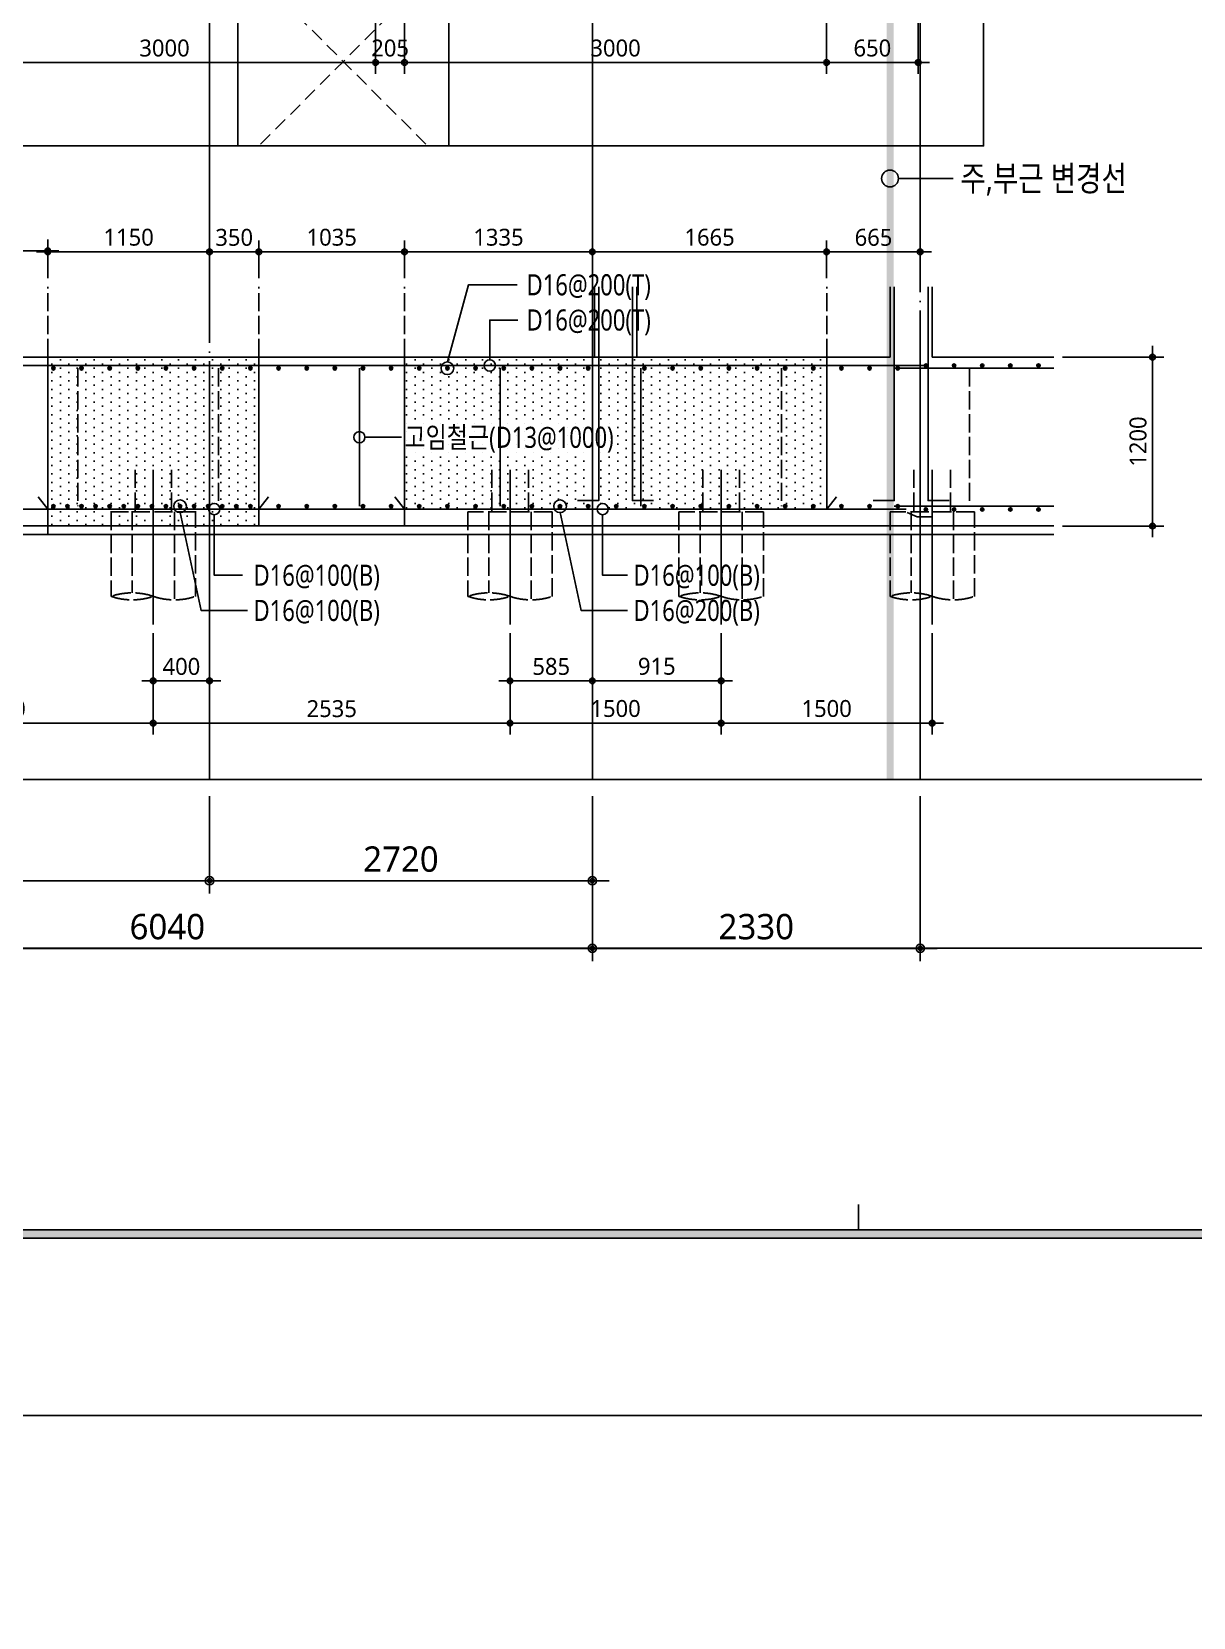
# Model space of a CAD drawing. Header units: millimetres. Extents: x 262481 to 2519995, y -394348 to 364571.
# Drawn here: x 516320 to 524574, y -90064 to -78800 of the extents above; entities that cross this region are included whole.
import ezdxf
from ezdxf.enums import TextEntityAlignment as Align
from ezdxf.xclip import XClip

# ---------------------------------------------------------------- set-up
doc = ezdxf.new("R2010")
doc.units = ezdxf.units.MM
doc.header["$LTSCALE"] = 65
doc.header["$XCLIPFRAME"] = 0
for name, pattern in [('CEN', [62, 60, -1, 0, -1]), ('HID', [2.5, 2, -0.5]), ('XS-기초$0$HID', [2.3, 1.5, -0.8])]:
    doc.linetypes.add(name, pattern=pattern)
doc.layers.get('Defpoints').update_dxf_attribs({"color": 145})
for name, color, linetype in [('BAR', 2, 'Continuous'), ('BAR1', 3, 'Continuous'), ('BARR', 1, 'Continuous'), ('CEN', 1, 'CEN'), ('DIM', 7, 'Continuous'), ('DOT', 3, 'Continuous'), ('FORM_고양장항A-1BL-S-성능$0$FORM', 7, 'Continuous'), ('LEADER', 7, 'Continuous'), ('PI', 4, 'HID'), ('T', 1, 'Continuous'), ('W1', 11, 'Continuous'), ('XS-기초$0$252', 252, 'Continuous'), ('XS-기초$0$집수정-우수', 6, 'Continuous'), ('고임철근', 4, 'HID'), ('버림', 8, 'Continuous'), ('보강구간', 6, 'HID'), ('철근변경선', 1, 'HID')]:
    doc.layers.add(name, color=color, linetype=linetype)
for name, color, linetype, plot in [('DEFPOINT', 144, 'Continuous', False), ('FORM_고양장항A-1BL-S-성능$0$DEFPOINT', 144, 'Continuous', False), ('XS-기초$0$0106', 30, 'XS-기초$0$HID', False)]:
    doc.layers.add(name, color=color, linetype=linetype, plot=plot)
doc.layers.add('TEXT', color=3, linetype='Continuous', lineweight=9)
doc.styles.add('맑은고딕', font='malgun.ttf')
doc.dimstyles.new('DIM_40', dxfattribs={"dimscale": 40, "dimtxt": 3, "dimasz": 1, "dimexe": 2, "dimexo": 1.5, "dimgap": 1, "dimtad": 1, "dimdec": 0, "dimzin": 0, "dimdsep": 46, "dimtxsty": '맑은고딕', "dimblk1": 'DIMDOT', "dimblk2": 'DIMDOT', "dimsah": 1, "dimcen": 0.09, "dimdle": 2, "dimclrd": 7, "dimclre": 7, "dimclrt": 6, "dimadec": 0, "dimazin": 0, "dimtfac": 1, "dimtdec": 0, "dimtix": 1, "dimtmove": 2, "dimatfit": 3, "dimldrblk": 'DIMDOT', "dimfxl": 0, "dimtolj": 1, "dimtzin": 0, "dimarcsym": 0})
doc.dimstyles.new('DIM_60', dxfattribs={"dimscale": 60, "dimtxt": 3, "dimasz": 1, "dimexe": 1.5, "dimexo": 2, "dimgap": 1, "dimtad": 1, "dimdec": 0, "dimzin": 0, "dimdsep": 46, "dimtxsty": '맑은고딕', "dimblk1": 'DIMDOT', "dimblk2": 'DIMDOT', "dimsah": 1, "dimcen": 0.09, "dimdle": 2, "dimclrd": 7, "dimclre": 7, "dimclrt": 3, "dimadec": 0, "dimazin": 0, "dimtfac": 1, "dimtdec": 0, "dimtix": 1, "dimtmove": 2, "dimatfit": 3, "dimldrblk": 'DIMDOT', "dimfxl": 0, "dimtolj": 1, "dimtzin": 0, "dimarcsym": 0})
pattern_1 = [(270, (235484.29, -302471.65), (60, -30), [0, -60])]

# ---------------------------------------------------------------- blocks, each defined once
blk = doc.blocks.new('XS-기초$0$A$C762E058C')
at = {"layer": 'XS-기초$0$252'}
h = blk.add_hatch(color=256, dxfattribs=at)
h.dxf.hatch_style = 1
h.paths.add_polyline_path([(93400, -71500), (92600, -71500), (92600, -72000), (93400, -72000)])
h.paths.add_polyline_path([(85300, -71500), (84500, -71500), (84500, -72000), (85300, -72000)])
h.paths.add_polyline_path([(93400, -63400), (92600, -63400), (92600, -63900), (93400, -63900)])
h.paths.add_polyline_path([(85300, -63400), (84500, -63400), (84500, -63900), (85300, -63900)])
h.paths.add_polyline_path([(93400, -55300), (92600, -55300), (92600, -55800), (93400, -55800)])
h.paths.add_polyline_path([(85300, -55300), (84500, -55300), (84500, -55800), (85300, -55800)])
h.paths.add_polyline_path([(93400, -47200), (92600, -47200), (92600, -47700), (93400, -47700)])
h.paths.add_polyline_path([(85300, -47200), (84500, -47200), (84500, -47700), (85300, -47700)])
h.paths.add_polyline_path([(93400, -39100), (92600, -39100), (92600, -39600), (93400, -39600)])
h.paths.add_polyline_path([(85300, -39100), (84500, -39100), (84500, -39600), (85300, -39600)])
h.paths.add_polyline_path([(73650, -71500), (72850, -71500), (72850, -72000), (73650, -72000)])
h.paths.add_polyline_path([(77850, -71500), (77050, -71500), (77050, -72000), (77850, -72000)])
h.paths.add_polyline_path([(68450, -71500), (67650, -71500), (67650, -72000), (68450, -72000)])
h.paths.add_polyline_path([(73650, -63400), (72850, -63400), (72850, -63900), (73650, -63900)])
h.paths.add_polyline_path([(77850, -63400), (77050, -63400), (77050, -63900), (77850, -63900)])
h.paths.add_polyline_path([(68450, -63400), (67650, -63400), (67650, -63900), (68450, -63900)])
h.paths.add_polyline_path([(73650, -55300), (72850, -55300), (72850, -55800), (73650, -55800)])
h.paths.add_polyline_path([(77850, -55300), (77050, -55300), (77050, -55800), (77850, -55800)])
h.paths.add_polyline_path([(68450, -55300), (67650, -55300), (67650, -55800), (68450, -55800)])
h.paths.add_polyline_path([(73650, -47200), (72850, -47200), (72850, -47700), (73650, -47700)])
h.paths.add_polyline_path([(77850, -47200), (77050, -47200), (77050, -47700), (77850, -47700)])
h.paths.add_polyline_path([(68450, -47200), (67650, -47200), (67650, -47700), (68450, -47700)])
h.paths.add_polyline_path([(73650, -39100), (72850, -39100), (72850, -39600), (73650, -39600)])
h.paths.add_polyline_path([(77850, -39100), (77050, -39100), (77050, -39600), (77850, -39600)])
h.paths.add_polyline_path([(68450, -39100), (67650, -39100), (67650, -39600), (68450, -39600)])
h.paths.add_polyline_path([(73650, -22900), (72850, -22900), (72850, -23400), (73650, -23400)])
h.paths.add_polyline_path([(73650, -31000), (72850, -31000), (72850, -31500), (73650, -31500)])
h.paths.add_polyline_path([(101500, -63400), (100700, -63400), (100700, -63900), (101500, -63900)])
h.paths.add_polyline_path([(101500, -41540), (100700, -41540), (100700, -42040), (101500, -42040)])
h.paths.add_polyline_path([(101500, -35500), (100700, -35500), (100700, -36000), (101500, -36000)])
h.paths.add_polyline_path([(101500, -29350), (100700, -29350), (100700, -29850), (101500, -29850)])
h.paths.add_polyline_path([(101500, -22900), (100700, -22900), (100700, -23400), (101500, -23400)])
h.paths.add_polyline_path([(68450, -22900), (67650, -22900), (67650, -23400), (68450, -23400)])
h.paths.add_polyline_path([(77850, -22900), (77050, -22900), (77050, -23400), (77850, -23400)])
h.paths.add_polyline_path([(85300, -22900), (84500, -22900), (84500, -23400), (85300, -23400)])
h.paths.add_polyline_path([(93400, -31000), (92600, -31000), (92600, -31500), (93400, -31500)])
h.paths.add_polyline_path([(77850, -31000), (77050, -31000), (77050, -31500), (77850, -31500)])
h.paths.add_polyline_path([(85300, -31000), (84500, -31000), (84500, -31500), (85300, -31500)])
h.paths.add_polyline_path([(93400, -22900), (92600, -22900), (92600, -23400), (93400, -23400)])
h.paths.add_polyline_path([(68450, -31000), (67650, -31000), (67650, -31500), (68450, -31500)])
h.paths.add_polyline_path([(101500, -47580), (100700, -47580), (100700, -48080), (101500, -48080)])
h.paths.add_polyline_path([(101500, -55300), (100700, -55300), (100700, -55800), (101500, -55800)])
h.paths.add_polyline_path([(101700, -72000), (101700, -71200), (101200, -71200), (101200, -72000)])
h.paths.add_polyline_path([(125700, -72000), (125700, -71200), (125200, -71200), (125200, -72000)])
h.paths.add_polyline_path([(117700, -72000), (117700, -71200), (117200, -71200), (117200, -72000)])
h.paths.add_polyline_path([(109700, -72000), (109700, -71200), (109200, -71200), (109200, -72000)])
h.paths.add_polyline_path([(136755, -71500), (135955, -71500), (135955, -72000), (136755, -72000)])
h.paths.add_polyline_path([(144555, -71500), (143755, -71500), (143755, -72000), (144555, -72000)])
h.paths.add_polyline_path([(133700, -72000), (133700, -71200), (133200, -71200), (133200, -72000)])
blk = doc.blocks.new('XS-기초')
at = {"layer": 'XS-기초$0$0106'}
blk.add_line((131850, 105954), (463099, 280125), dxfattribs=at)
at = {"layer": 'XS-기초$0$집수정-우수', "linetype": 'XS-기초$0$HID'}
for p, q in [((222960, 146950), (221460, 145450)), ((222960, 145450), (221460, 146950))]:
    blk.add_line(p, q, dxfattribs=at)
at = {"layer": 'XS-기초$0$집수정-우수'}
blk.add_lwpolyline([(222960, 145450), (221460, 145450), (221460, 146950), (222960, 146950)], close=True, dxfattribs=at)
at = {"layer": 'XS-기초$0$252'}
blk.add_blockref('XS-기초$0$A$C762E058C', (118310, 198300), dxfattribs=at)
blk = doc.blocks.new('DIMDOT')
at = {"layer": 'DIM', "linetype": 'Continuous'}
blk.add_line((-2, 0), (2, 0), dxfattribs=at)
for radius in [0.5, 0.25]:
    blk.add_circle((0, 0), radius, dxfattribs=at)
blk = doc.blocks.new('*D527')
at = {"layer": 'Defpoints', "color": 0, "linetype": 'Continuous', "transparency": 16777216}
for p in [(514264, -84112), (520304, -84112), (520304, -85312)]:
    blk.add_point(p, dxfattribs=at)
at = {"layer": 'DIM', "color": 7, "linetype": 'Continuous', "lineweight": -2, "transparency": 16777216}
for p, q in [((514264, -84232), (514264, -85402)), ((520304, -84232), (520304, -85402)), ((514324, -85312), (520244, -85312))]:
    blk.add_line(p, q, dxfattribs=at)
at = {"layer": 'DIM', "color": 7, "linetype": 'Continuous', "lineweight": -2, "transparency": 16777216, "xscale": 60, "yscale": 60, "zscale": 60, "rotation": 180}
blk.add_blockref('DIMDOT', (514264, -85312), dxfattribs=at)
at = {"layer": 'DIM', "color": 7, "linetype": 'Continuous', "lineweight": -2, "transparency": 16777216, "xscale": 60, "yscale": 60, "zscale": 60}
blk.add_blockref('DIMDOT', (520304, -85312), dxfattribs=at)
at = {"layer": 'DIM', "color": 3, "linetype": 'Continuous', "transparency": 16777216, "insert": (517284, -85159), "char_height": 180, "attachment_point": 5, "style": '맑은고딕'}
blk.add_mtext('\\A1;6040', dxfattribs=at)
blk = doc.blocks.new('*D528')
at = {"layer": 'Defpoints', "color": 0, "linetype": 'Continuous', "transparency": 16777216}
for p in [(517584, -84112), (520304, -84112), (520304, -84832)]:
    blk.add_point(p, dxfattribs=at)
at = {"layer": 'DIM', "color": 7, "linetype": 'Continuous', "lineweight": -2, "transparency": 16777216}
for p, q in [((517584, -84232), (517584, -84922)), ((520304, -84232), (520304, -84922)), ((517644, -84832), (520244, -84832))]:
    blk.add_line(p, q, dxfattribs=at)
at = {"layer": 'DIM', "color": 7, "linetype": 'Continuous', "lineweight": -2, "transparency": 16777216, "xscale": 60, "yscale": 60, "zscale": 60, "rotation": 180}
blk.add_blockref('DIMDOT', (517584, -84832), dxfattribs=at)
at = {"layer": 'DIM', "color": 7, "linetype": 'Continuous', "lineweight": -2, "transparency": 16777216, "xscale": 60, "yscale": 60, "zscale": 60}
blk.add_blockref('DIMDOT', (520304, -84832), dxfattribs=at)
at = {"layer": 'DIM', "color": 3, "linetype": 'Continuous', "transparency": 16777216, "insert": (518944, -84679), "char_height": 180, "attachment_point": 5, "style": '맑은고딕'}
blk.add_mtext('\\A1;2720', dxfattribs=at)
blk = doc.blocks.new('*D529')
at = {"layer": 'Defpoints', "color": 0, "linetype": 'Continuous', "transparency": 16777216}
for p in [(514264, -84112), (517584, -84112), (514264, -84832)]:
    blk.add_point(p, dxfattribs=at)
at = {"layer": 'DIM', "color": 7, "linetype": 'Continuous', "lineweight": -2, "transparency": 16777216}
for p, q in [((514264, -84232), (514264, -84922)), ((517584, -84232), (517584, -84922)), ((517524, -84832), (514324, -84832))]:
    blk.add_line(p, q, dxfattribs=at)
at = {"layer": 'DIM', "color": 7, "linetype": 'Continuous', "lineweight": -2, "transparency": 16777216, "xscale": 60, "yscale": 60, "zscale": 60, "rotation": 180}
blk.add_blockref('DIMDOT', (514264, -84832), dxfattribs=at)
at = {"layer": 'DIM', "color": 7, "linetype": 'Continuous', "lineweight": -2, "transparency": 16777216, "xscale": 60, "yscale": 60, "zscale": 60}
blk.add_blockref('DIMDOT', (517584, -84832), dxfattribs=at)
at = {"layer": 'DIM', "color": 3, "linetype": 'Continuous', "transparency": 16777216, "insert": (515924, -84679), "char_height": 180, "attachment_point": 5, "style": '맑은고딕'}
blk.add_mtext('\\A1;3320', dxfattribs=at)
blk = doc.blocks.new('*D530')
at = {"layer": 'Defpoints', "color": 0, "linetype": 'Continuous', "transparency": 16777216}
for p in [(520304, -84112), (522634, -84112), (520304, -85312)]:
    blk.add_point(p, dxfattribs=at)
at = {"layer": 'DIM', "color": 7, "linetype": 'Continuous', "lineweight": -2, "transparency": 16777216}
for p, q in [((520304, -84232), (520304, -85402)), ((522634, -84232), (522634, -85402)), ((522574, -85312), (520364, -85312))]:
    blk.add_line(p, q, dxfattribs=at)
at = {"layer": 'DIM', "color": 7, "linetype": 'Continuous', "lineweight": -2, "transparency": 16777216, "xscale": 60, "yscale": 60, "zscale": 60, "rotation": 180}
blk.add_blockref('DIMDOT', (520304, -85312), dxfattribs=at)
at = {"layer": 'DIM', "color": 7, "linetype": 'Continuous', "lineweight": -2, "transparency": 16777216, "xscale": 60, "yscale": 60, "zscale": 60}
blk.add_blockref('DIMDOT', (522634, -85312), dxfattribs=at)
at = {"layer": 'DIM', "color": 3, "linetype": 'Continuous', "transparency": 16777216, "insert": (521469, -85159), "char_height": 180, "attachment_point": 5, "style": '맑은고딕'}
blk.add_mtext('\\A1;2330', dxfattribs=at)
blk = doc.blocks.new('*D599')
at = {"layer": 'Defpoints', "color": 0, "linetype": 'Continuous', "transparency": 16777216}
for p in [(523584, -81112), (523584, -82312), (524284, -82312)]:
    blk.add_point(p, dxfattribs=at)
at = {"layer": 'DIM', "color": 7, "linetype": 'Continuous', "lineweight": -2, "transparency": 16777216}
for p, q in [((523644, -81112), (524364, -81112)), ((524284, -81152), (524284, -82272)), ((523644, -82312), (524364, -82312))]:
    blk.add_line(p, q, dxfattribs=at)
at = {"layer": 'DIM', "color": 7, "linetype": 'Continuous', "lineweight": -2, "transparency": 16777216, "xscale": 40, "yscale": 40, "zscale": 40}
for p, rotation in [((524284, -81112), 90), ((524284, -82312), 270)]:
    blk.add_blockref('DIMDOT', p, dxfattribs=dict(at, rotation=rotation))
at = {"layer": 'DIM', "color": 6, "linetype": 'Continuous', "transparency": 16777216, "insert": (524182, -81712), "char_height": 120, "attachment_point": 5, "rotation": 90, "style": '맑은고딕'}
blk.add_mtext('\\A1;1200', dxfattribs=at)
blk = doc.blocks.new('*D755')
at = {"layer": 'Defpoints', "color": 0, "linetype": 'Continuous', "transparency": 16777216}
for p in [(518969, -77862), (521969, -77862), (521969, -79019)]:
    blk.add_point(p, dxfattribs=at)
at = {"layer": 'DIM', "color": 7, "linetype": 'Continuous', "lineweight": -2, "transparency": 16777216}
for p, q in [((518969, -77922), (518969, -79099)), ((521969, -77922), (521969, -79099)), ((519009, -79019), (521929, -79019))]:
    blk.add_line(p, q, dxfattribs=at)
at = {"layer": 'DIM', "color": 7, "linetype": 'Continuous', "lineweight": -2, "transparency": 16777216, "xscale": 40, "yscale": 40, "zscale": 40, "rotation": 180}
blk.add_blockref('DIMDOT', (518969, -79019), dxfattribs=at)
at = {"layer": 'DIM', "color": 7, "linetype": 'Continuous', "lineweight": -2, "transparency": 16777216, "xscale": 40, "yscale": 40, "zscale": 40}
blk.add_blockref('DIMDOT', (521969, -79019), dxfattribs=at)
at = {"layer": 'DIM', "color": 6, "linetype": 'Continuous', "transparency": 16777216, "insert": (520469, -78917), "char_height": 120, "attachment_point": 5, "style": '맑은고딕'}
blk.add_mtext('\\A1;3000', dxfattribs=at)
blk = doc.blocks.new('p')
at = {"layer": 'PI'}
for p, q in [((-130, 300), (-130, 0)), ((130, 300), (130, 0)), ((300, 0), (-300, 0)), ((-300, 0), (-300, -600)), ((-150, 0), (-150, -575)), ((150, 0), (150, -625)), ((300, -600), (300, 0))]:
    blk.add_line(p, q, dxfattribs=at)
at = {"layer": 'PI', "color": 6, "linetype": 'Continuous'}
blk.add_line((0, 300, 0), (0, -800, 0), dxfattribs=at)
at = {"layer": 'PI'}
for centre, start, end in [((-150, -1037), 71.0754, 108.9246), ((-150, -163), 251.0754, 288.9246), ((150, -163), 251.0754, 288.9246)]:
    blk.add_arc(centre, 462, start, end, dxfattribs=at)
blk = doc.blocks.new('BAR')
at = {"layer": 'BARR'}
h = blk.add_hatch(color=256, dxfattribs=at)
edge = h.paths.add_edge_path()
edge.add_arc((0, 0), 15, 0, 360)
blk.add_circle((0, 0), 15, dxfattribs=at)
blk = doc.blocks.new('*D921')
at = {"layer": 'Defpoints', "color": 0, "linetype": 'Continuous', "transparency": 16777216}
for p in [(519719, -83012), (521219, -83012), (521219, -83712)]:
    blk.add_point(p, dxfattribs=at)
at = {"layer": 'DIM', "color": 7, "linetype": 'Continuous', "lineweight": -2, "transparency": 16777216}
for p, q in [((519719, -83072), (519719, -83792)), ((521219, -83072), (521219, -83792)), ((519759, -83712), (521179, -83712))]:
    blk.add_line(p, q, dxfattribs=at)
at = {"layer": 'DIM', "color": 7, "linetype": 'Continuous', "lineweight": -2, "transparency": 16777216, "xscale": 40, "yscale": 40, "zscale": 40, "rotation": 180}
blk.add_blockref('DIMDOT', (519719, -83712), dxfattribs=at)
at = {"layer": 'DIM', "color": 7, "linetype": 'Continuous', "lineweight": -2, "transparency": 16777216, "xscale": 40, "yscale": 40, "zscale": 40}
blk.add_blockref('DIMDOT', (521219, -83712), dxfattribs=at)
at = {"layer": 'DIM', "color": 6, "linetype": 'Continuous', "transparency": 16777216, "insert": (520469, -83609), "char_height": 120, "attachment_point": 5, "style": '맑은고딕'}
blk.add_mtext('\\A1;1500', dxfattribs=at)
blk = doc.blocks.new('*D922')
at = {"layer": 'Defpoints', "color": 0, "linetype": 'Continuous', "transparency": 16777216}
for p in [(520304, -83012), (521219, -83012), (521219, -83412)]:
    blk.add_point(p, dxfattribs=at)
at = {"layer": 'DIM', "color": 7, "linetype": 'Continuous', "lineweight": -2, "transparency": 16777216}
for p, q in [((520304, -83072), (520304, -83492)), ((521219, -83072), (521219, -83492)), ((520344, -83412), (521179, -83412))]:
    blk.add_line(p, q, dxfattribs=at)
at = {"layer": 'DIM', "color": 7, "linetype": 'Continuous', "lineweight": -2, "transparency": 16777216, "xscale": 40, "yscale": 40, "zscale": 40, "rotation": 180}
blk.add_blockref('DIMDOT', (520304, -83412), dxfattribs=at)
at = {"layer": 'DIM', "color": 7, "linetype": 'Continuous', "lineweight": -2, "transparency": 16777216, "xscale": 40, "yscale": 40, "zscale": 40}
blk.add_blockref('DIMDOT', (521219, -83412), dxfattribs=at)
at = {"layer": 'DIM', "color": 6, "linetype": 'Continuous', "transparency": 16777216, "insert": (520762, -83309), "char_height": 120, "attachment_point": 5, "style": '맑은고딕'}
blk.add_mtext('\\A1;915', dxfattribs=at)
blk = doc.blocks.new('*D923')
at = {"layer": 'Defpoints', "color": 0, "linetype": 'Continuous', "transparency": 16777216}
for p in [(519719, -83012), (520304, -83012), (519719, -83412)]:
    blk.add_point(p, dxfattribs=at)
at = {"layer": 'DIM', "color": 7, "linetype": 'Continuous', "lineweight": -2, "transparency": 16777216}
for p, q in [((519719, -83072), (519719, -83492)), ((520304, -83072), (520304, -83492)), ((520264, -83412), (519759, -83412))]:
    blk.add_line(p, q, dxfattribs=at)
at = {"layer": 'DIM', "color": 7, "linetype": 'Continuous', "lineweight": -2, "transparency": 16777216, "xscale": 40, "yscale": 40, "zscale": 40, "rotation": 180}
blk.add_blockref('DIMDOT', (519719, -83412), dxfattribs=at)
at = {"layer": 'DIM', "color": 7, "linetype": 'Continuous', "lineweight": -2, "transparency": 16777216, "xscale": 40, "yscale": 40, "zscale": 40}
blk.add_blockref('DIMDOT', (520304, -83412), dxfattribs=at)
at = {"layer": 'DIM', "color": 6, "linetype": 'Continuous', "transparency": 16777216, "insert": (520012, -83310), "char_height": 120, "attachment_point": 5, "style": '맑은고딕'}
blk.add_mtext('\\A1;585', dxfattribs=at)
blk = doc.blocks.new('*D924')
at = {"layer": 'Defpoints', "color": 0, "linetype": 'Continuous', "transparency": 16777216}
for p in [(521219, -83012), (522719, -83012), (521219, -83712)]:
    blk.add_point(p, dxfattribs=at)
at = {"layer": 'DIM', "color": 7, "linetype": 'Continuous', "lineweight": -2, "transparency": 16777216}
for p, q in [((521219, -83072), (521219, -83792)), ((522719, -83072), (522719, -83792)), ((522679, -83712), (521259, -83712))]:
    blk.add_line(p, q, dxfattribs=at)
at = {"layer": 'DIM', "color": 7, "linetype": 'Continuous', "lineweight": -2, "transparency": 16777216, "xscale": 40, "yscale": 40, "zscale": 40, "rotation": 180}
blk.add_blockref('DIMDOT', (521219, -83712), dxfattribs=at)
at = {"layer": 'DIM', "color": 7, "linetype": 'Continuous', "lineweight": -2, "transparency": 16777216, "xscale": 40, "yscale": 40, "zscale": 40}
blk.add_blockref('DIMDOT', (522719, -83712), dxfattribs=at)
at = {"layer": 'DIM', "color": 6, "linetype": 'Continuous', "transparency": 16777216, "insert": (521969, -83609), "char_height": 120, "attachment_point": 5, "style": '맑은고딕'}
blk.add_mtext('\\A1;1500', dxfattribs=at)
blk = doc.blocks.new('*D925')
at = {"layer": 'Defpoints', "color": 0, "linetype": 'Continuous', "transparency": 16777216}
for p in [(517184, -83012), (519719, -83012), (517184, -83712)]:
    blk.add_point(p, dxfattribs=at)
at = {"layer": 'DIM', "color": 7, "linetype": 'Continuous', "lineweight": -2, "transparency": 16777216}
for p, q in [((517184, -83072), (517184, -83792)), ((519719, -83072), (519719, -83792)), ((519679, -83712), (517224, -83712))]:
    blk.add_line(p, q, dxfattribs=at)
at = {"layer": 'DIM', "color": 7, "linetype": 'Continuous', "lineweight": -2, "transparency": 16777216, "xscale": 40, "yscale": 40, "zscale": 40, "rotation": 180}
blk.add_blockref('DIMDOT', (517184, -83712), dxfattribs=at)
at = {"layer": 'DIM', "color": 7, "linetype": 'Continuous', "lineweight": -2, "transparency": 16777216, "xscale": 40, "yscale": 40, "zscale": 40}
blk.add_blockref('DIMDOT', (519719, -83712), dxfattribs=at)
at = {"layer": 'DIM', "color": 6, "linetype": 'Continuous', "transparency": 16777216, "insert": (518452, -83610), "char_height": 120, "attachment_point": 5, "style": '맑은고딕'}
blk.add_mtext('\\A1;2535', dxfattribs=at)
blk = doc.blocks.new('*D926')
at = {"layer": 'Defpoints', "color": 0, "linetype": 'Continuous', "transparency": 16777216}
for p in [(515014, -83012), (517184, -83012), (517184, -83712)]:
    blk.add_point(p, dxfattribs=at)
at = {"layer": 'DIM', "color": 7, "linetype": 'Continuous', "lineweight": -2, "transparency": 16777216}
for p, q in [((515014, -83072), (515014, -83792)), ((517184, -83072), (517184, -83792)), ((515054, -83712), (517144, -83712))]:
    blk.add_line(p, q, dxfattribs=at)
at = {"layer": 'DIM', "color": 7, "linetype": 'Continuous', "lineweight": -2, "transparency": 16777216, "xscale": 40, "yscale": 40, "zscale": 40, "rotation": 180}
blk.add_blockref('DIMDOT', (515014, -83712), dxfattribs=at)
at = {"layer": 'DIM', "color": 7, "linetype": 'Continuous', "lineweight": -2, "transparency": 16777216, "xscale": 40, "yscale": 40, "zscale": 40}
blk.add_blockref('DIMDOT', (517184, -83712), dxfattribs=at)
at = {"layer": 'DIM', "color": 6, "linetype": 'Continuous', "transparency": 16777216, "insert": (516099, -83609), "char_height": 120, "attachment_point": 5, "style": '맑은고딕'}
blk.add_mtext('\\A1;2170', dxfattribs=at)
blk = doc.blocks.new('*D933')
at = {"layer": 'Defpoints', "color": 0, "linetype": 'Continuous', "transparency": 16777216}
for p in [(517184, -83012), (517584, -83012), (517584, -83412)]:
    blk.add_point(p, dxfattribs=at)
at = {"layer": 'DIM', "color": 7, "linetype": 'Continuous', "lineweight": -2, "transparency": 16777216}
for p, q in [((517184, -83072), (517184, -83492)), ((517584, -83072), (517584, -83492)), ((517224, -83412), (517544, -83412))]:
    blk.add_line(p, q, dxfattribs=at)
at = {"layer": 'DIM', "color": 7, "linetype": 'Continuous', "lineweight": -2, "transparency": 16777216, "xscale": 40, "yscale": 40, "zscale": 40, "rotation": 180}
blk.add_blockref('DIMDOT', (517184, -83412), dxfattribs=at)
at = {"layer": 'DIM', "color": 7, "linetype": 'Continuous', "lineweight": -2, "transparency": 16777216, "xscale": 40, "yscale": 40, "zscale": 40}
blk.add_blockref('DIMDOT', (517584, -83412), dxfattribs=at)
at = {"layer": 'DIM', "color": 6, "linetype": 'Continuous', "transparency": 16777216, "insert": (517384, -83310), "char_height": 120, "attachment_point": 5, "style": '맑은고딕'}
blk.add_mtext('\\A1;400', dxfattribs=at)
blk = doc.blocks.new('*D954')
at = {"layer": 'Defpoints', "color": 0, "linetype": 'Continuous', "transparency": 16777216}
for p in [(516434, -80357), (515764, -80612, 0), (516434, -80612)]:
    blk.add_point(p, dxfattribs=at)
at = {"layer": 'DIM', "color": 7, "linetype": 'Continuous', "lineweight": -2, "transparency": 16777216}
for p, q in [((515764, -80552), (515764, -80277)), ((516434, -80552), (516434, -80277)), ((515804, -80357), (516394, -80357))]:
    blk.add_line(p, q, dxfattribs=at)
at = {"layer": 'DIM', "color": 7, "linetype": 'Continuous', "lineweight": -2, "transparency": 16777216, "xscale": 40, "yscale": 40, "zscale": 40, "rotation": 180}
blk.add_blockref('DIMDOT', (515764, -80357), dxfattribs=at)
at = {"layer": 'DIM', "color": 7, "linetype": 'Continuous', "lineweight": -2, "transparency": 16777216, "xscale": 40, "yscale": 40, "zscale": 40}
blk.add_blockref('DIMDOT', (516434, -80357), dxfattribs=at)
at = {"layer": 'DIM', "color": 6, "linetype": 'Continuous', "transparency": 16777216, "insert": (516099, -80255), "char_height": 120, "attachment_point": 5, "style": '맑은고딕'}
blk.add_mtext('\\A1;670', dxfattribs=at)
blk = doc.blocks.new('*D955')
at = {"layer": 'Defpoints', "color": 0, "linetype": 'Continuous', "transparency": 16777216}
for p in [(517584, -80364), (516434, -80612), (517584, -80612)]:
    blk.add_point(p, dxfattribs=at)
at = {"layer": 'DIM', "color": 7, "linetype": 'Continuous', "lineweight": -2, "transparency": 16777216}
for p, q in [((516434, -80552), (516434, -80284)), ((517584, -80552), (517584, -80284)), ((516474, -80364), (517544, -80364))]:
    blk.add_line(p, q, dxfattribs=at)
at = {"layer": 'DIM', "color": 7, "linetype": 'Continuous', "lineweight": -2, "transparency": 16777216, "xscale": 40, "yscale": 40, "zscale": 40, "rotation": 180}
blk.add_blockref('DIMDOT', (516434, -80364), dxfattribs=at)
at = {"layer": 'DIM', "color": 7, "linetype": 'Continuous', "lineweight": -2, "transparency": 16777216, "xscale": 40, "yscale": 40, "zscale": 40}
blk.add_blockref('DIMDOT', (517584, -80364), dxfattribs=at)
at = {"layer": 'DIM', "color": 6, "linetype": 'Continuous', "transparency": 16777216, "insert": (517009, -80261), "char_height": 120, "attachment_point": 5, "style": '맑은고딕'}
blk.add_mtext('\\A1;1150', dxfattribs=at)
blk = doc.blocks.new('*D956')
at = {"layer": 'Defpoints', "color": 0, "linetype": 'Continuous', "transparency": 16777216}
for p in [(517934, -80364), (517584, -80612), (517934, -80612)]:
    blk.add_point(p, dxfattribs=at)
at = {"layer": 'DIM', "color": 7, "linetype": 'Continuous', "lineweight": -2, "transparency": 16777216}
for p, q in [((517584, -80552), (517584, -80284)), ((517934, -80552), (517934, -80284)), ((517624, -80364), (517894, -80364))]:
    blk.add_line(p, q, dxfattribs=at)
at = {"layer": 'DIM', "color": 7, "linetype": 'Continuous', "lineweight": -2, "transparency": 16777216, "xscale": 40, "yscale": 40, "zscale": 40, "rotation": 180}
blk.add_blockref('DIMDOT', (517584, -80364), dxfattribs=at)
at = {"layer": 'DIM', "color": 7, "linetype": 'Continuous', "lineweight": -2, "transparency": 16777216, "xscale": 40, "yscale": 40, "zscale": 40}
blk.add_blockref('DIMDOT', (517934, -80364), dxfattribs=at)
at = {"layer": 'DIM', "color": 6, "linetype": 'Continuous', "transparency": 16777216, "insert": (517759, -80262), "char_height": 120, "attachment_point": 5, "style": '맑은고딕'}
blk.add_mtext('\\A1;350', dxfattribs=at)
blk = doc.blocks.new('*D957')
at = {"layer": 'Defpoints', "color": 0, "linetype": 'Continuous', "transparency": 16777216}
for p in [(518969, -80364), (517934, -80612), (518969, -80612, 0)]:
    blk.add_point(p, dxfattribs=at)
at = {"layer": 'DIM', "color": 7, "linetype": 'Continuous', "lineweight": -2, "transparency": 16777216}
for p, q in [((517934, -80552), (517934, -80284)), ((518969, -80552), (518969, -80284)), ((517974, -80364), (518929, -80364))]:
    blk.add_line(p, q, dxfattribs=at)
at = {"layer": 'DIM', "color": 7, "linetype": 'Continuous', "lineweight": -2, "transparency": 16777216, "xscale": 40, "yscale": 40, "zscale": 40, "rotation": 180}
blk.add_blockref('DIMDOT', (517934, -80364), dxfattribs=at)
at = {"layer": 'DIM', "color": 7, "linetype": 'Continuous', "lineweight": -2, "transparency": 16777216, "xscale": 40, "yscale": 40, "zscale": 40}
blk.add_blockref('DIMDOT', (518969, -80364), dxfattribs=at)
at = {"layer": 'DIM', "color": 6, "linetype": 'Continuous', "transparency": 16777216, "insert": (518452, -80261), "char_height": 120, "attachment_point": 5, "style": '맑은고딕'}
blk.add_mtext('\\A1;1035', dxfattribs=at)
blk = doc.blocks.new('*D958')
at = {"layer": 'Defpoints', "color": 0, "linetype": 'Continuous', "transparency": 16777216}
for p in [(520304, -80364), (518969, -80612, 0), (520304, -80612)]:
    blk.add_point(p, dxfattribs=at)
at = {"layer": 'DIM', "color": 7, "linetype": 'Continuous', "lineweight": -2, "transparency": 16777216}
for p, q in [((518969, -80552), (518969, -80284)), ((520304, -80552), (520304, -80284)), ((519009, -80364), (520264, -80364))]:
    blk.add_line(p, q, dxfattribs=at)
at = {"layer": 'DIM', "color": 7, "linetype": 'Continuous', "lineweight": -2, "transparency": 16777216, "xscale": 40, "yscale": 40, "zscale": 40, "rotation": 180}
blk.add_blockref('DIMDOT', (518969, -80364), dxfattribs=at)
at = {"layer": 'DIM', "color": 7, "linetype": 'Continuous', "lineweight": -2, "transparency": 16777216, "xscale": 40, "yscale": 40, "zscale": 40}
blk.add_blockref('DIMDOT', (520304, -80364), dxfattribs=at)
at = {"layer": 'DIM', "color": 6, "linetype": 'Continuous', "transparency": 16777216, "insert": (519637, -80261), "char_height": 120, "attachment_point": 5, "style": '맑은고딕'}
blk.add_mtext('\\A1;1335', dxfattribs=at)
blk = doc.blocks.new('*D959')
at = {"layer": 'Defpoints', "color": 0, "linetype": 'Continuous', "transparency": 16777216}
for p in [(521969, -80364), (520304, -80612), (521969, -80612, 0)]:
    blk.add_point(p, dxfattribs=at)
at = {"layer": 'DIM', "color": 7, "linetype": 'Continuous', "lineweight": -2, "transparency": 16777216}
for p, q in [((520304, -80552), (520304, -80284)), ((521969, -80552), (521969, -80284)), ((520344, -80364), (521929, -80364))]:
    blk.add_line(p, q, dxfattribs=at)
at = {"layer": 'DIM', "color": 7, "linetype": 'Continuous', "lineweight": -2, "transparency": 16777216, "xscale": 40, "yscale": 40, "zscale": 40, "rotation": 180}
blk.add_blockref('DIMDOT', (520304, -80364), dxfattribs=at)
at = {"layer": 'DIM', "color": 7, "linetype": 'Continuous', "lineweight": -2, "transparency": 16777216, "xscale": 40, "yscale": 40, "zscale": 40}
blk.add_blockref('DIMDOT', (521969, -80364), dxfattribs=at)
at = {"layer": 'DIM', "color": 6, "linetype": 'Continuous', "transparency": 16777216, "insert": (521137, -80261), "char_height": 120, "attachment_point": 5, "style": '맑은고딕'}
blk.add_mtext('\\A1;1665', dxfattribs=at)
blk = doc.blocks.new('*D960')
at = {"layer": 'Defpoints', "color": 0, "linetype": 'Continuous', "transparency": 16777216}
for p in [(522634, -80364), (521969, -80612, 0), (522634, -80612)]:
    blk.add_point(p, dxfattribs=at)
at = {"layer": 'DIM', "color": 7, "linetype": 'Continuous', "lineweight": -2, "transparency": 16777216}
for p, q in [((521969, -80552), (521969, -80284)), ((522634, -80552), (522634, -80284)), ((522009, -80364), (522594, -80364))]:
    blk.add_line(p, q, dxfattribs=at)
at = {"layer": 'DIM', "color": 7, "linetype": 'Continuous', "lineweight": -2, "transparency": 16777216, "xscale": 40, "yscale": 40, "zscale": 40, "rotation": 180}
blk.add_blockref('DIMDOT', (521969, -80364), dxfattribs=at)
at = {"layer": 'DIM', "color": 7, "linetype": 'Continuous', "lineweight": -2, "transparency": 16777216, "xscale": 40, "yscale": 40, "zscale": 40}
blk.add_blockref('DIMDOT', (522634, -80364), dxfattribs=at)
at = {"layer": 'DIM', "color": 6, "linetype": 'Continuous', "transparency": 16777216, "insert": (522302, -80262), "char_height": 120, "attachment_point": 5, "style": '맑은고딕'}
blk.add_mtext('\\A1;665', dxfattribs=at)
blk = doc.blocks.new('FORM_고양장항A-1BL-S-성능')
at = {"layer": 'FORM_고양장항A-1BL-S-성능$0$DEFPOINT', "color": 1}
blk.add_line((573.5, 22), (573.5, 25), dxfattribs=at)
at = {"layer": 'FORM_고양장항A-1BL-S-성능$0$DEFPOINT'}
blk.add_lwpolyline([(0, 594), (0, 0), (841, 0), (841, 594), (0, 594)], dxfattribs=at)
at = {"layer": 'FORM_고양장항A-1BL-S-성능$0$FORM'}
for points in [[(25, 573), (25, 21), (757, 21), (757, 573)], [(26, 572), (26, 22), (756, 22), (756, 572)]]:
    blk.add_lwpolyline(points, close=True, dxfattribs=at)
at = {"layer": 'FORM_고양장항A-1BL-S-성능$0$FORM', "const_width": 1}
blk.add_lwpolyline([(25.5, 572.5), (25.5, 21.5), (756.5, 21.5), (756.5, 572.5)], close=True, dxfattribs=at)
blk = doc.blocks.new('*D1001')
at = {"layer": 'Defpoints', "color": 0, "linetype": 'Continuous', "transparency": 16777216}
for p in [(521969, -77862), (522619, -78162), (521969, -79019)]:
    blk.add_point(p, dxfattribs=at)
at = {"layer": 'DIM', "color": 7, "linetype": 'Continuous', "lineweight": -2, "transparency": 16777216}
for p, q in [((521969, -77922), (521969, -79099)), ((522619, -78222), (522619, -79099)), ((522579, -79019), (522009, -79019))]:
    blk.add_line(p, q, dxfattribs=at)
at = {"layer": 'DIM', "color": 7, "linetype": 'Continuous', "lineweight": -2, "transparency": 16777216, "xscale": 40, "yscale": 40, "zscale": 40, "rotation": 180}
blk.add_blockref('DIMDOT', (521969, -79019), dxfattribs=at)
at = {"layer": 'DIM', "color": 7, "linetype": 'Continuous', "lineweight": -2, "transparency": 16777216, "xscale": 40, "yscale": 40, "zscale": 40}
blk.add_blockref('DIMDOT', (522619, -79019), dxfattribs=at)
at = {"layer": 'DIM', "color": 6, "linetype": 'Continuous', "transparency": 16777216, "insert": (522294, -78917), "char_height": 120, "attachment_point": 5, "style": '맑은고딕'}
blk.add_mtext('\\A1;650', dxfattribs=at)
blk = doc.blocks.new('*D1017')
at = {"layer": 'Defpoints', "color": 0, "linetype": 'Continuous', "transparency": 16777216}
for p in [(518764, -76077), (515764, -77862), (518764, -79019)]:
    blk.add_point(p, dxfattribs=at)
at = {"layer": 'DIM', "color": 7, "linetype": 'Continuous', "lineweight": -2, "transparency": 16777216}
for p, q in [((518764, -76137), (518764, -79099)), ((515764, -77922), (515764, -79099)), ((515804, -79019), (518724, -79019))]:
    blk.add_line(p, q, dxfattribs=at)
at = {"layer": 'DIM', "color": 7, "linetype": 'Continuous', "lineweight": -2, "transparency": 16777216, "xscale": 40, "yscale": 40, "zscale": 40, "rotation": 180}
blk.add_blockref('DIMDOT', (515764, -79019), dxfattribs=at)
at = {"layer": 'DIM', "color": 7, "linetype": 'Continuous', "lineweight": -2, "transparency": 16777216, "xscale": 40, "yscale": 40, "zscale": 40}
blk.add_blockref('DIMDOT', (518764, -79019), dxfattribs=at)
at = {"layer": 'DIM', "color": 6, "linetype": 'Continuous', "transparency": 16777216, "insert": (517264, -78917), "char_height": 120, "attachment_point": 5, "style": '맑은고딕'}
blk.add_mtext('\\A1;3000', dxfattribs=at)
blk = doc.blocks.new('*D1021')
at = {"layer": 'Defpoints', "color": 0, "linetype": 'Continuous', "transparency": 16777216}
for p in [(518764, -76077), (518969, -77862), (518764, -79019)]:
    blk.add_point(p, dxfattribs=at)
at = {"layer": 'DIM', "color": 7, "linetype": 'Continuous', "lineweight": -2, "transparency": 16777216}
for p, q in [((518764, -76137), (518764, -79099)), ((518969, -77922), (518969, -79099)), ((518724, -79019), (518684, -79019)), ((518969, -79019), (518764, -79019)), ((519009, -79019), (519049, -79019))]:
    blk.add_line(p, q, dxfattribs=at)
at = {"layer": 'DIM', "color": 7, "linetype": 'Continuous', "lineweight": -2, "transparency": 16777216, "xscale": 40, "yscale": 40, "zscale": 40}
blk.add_blockref('DIMDOT', (518764, -79019), dxfattribs=at)
at = {"layer": 'DIM', "color": 7, "linetype": 'Continuous', "lineweight": -2, "transparency": 16777216, "xscale": 40, "yscale": 40, "zscale": 40, "rotation": 180}
blk.add_blockref('DIMDOT', (518969, -79019), dxfattribs=at)
at = {"layer": 'DIM', "color": 6, "linetype": 'Continuous', "transparency": 16777216, "insert": (518867, -78917), "char_height": 120, "attachment_point": 5, "style": '맑은고딕'}
blk.add_mtext('\\A1;205', dxfattribs=at)

msp = doc.modelspace()

# ---------------------------------------------------------------- hatches: boundary and pattern name
at = {"layer": 'DOT'}
h = msp.add_hatch(dxfattribs=at)
h.set_pattern_fill('DOTS', color=256, scale=60, angle=-90, style=0)
h.set_pattern_definition(pattern_1)
edge = h.paths.add_edge_path()
edge.add_line((516434.3, -82371.6), (516434.3, -81111.6))
edge.add_line((516434.3, -81111.6), (517934.3, -81111.6))
edge.add_line((517934.3, -81111.6), (517934.3, -82311.6))
edge.add_line((517934.3, -82311.6), (516434.3, -82311.6))
h = msp.add_hatch(dxfattribs=at)
h.set_pattern_fill('DOTS', color=256, scale=60, angle=-90, style=0)
h.set_pattern_definition(pattern_1)
edge = h.paths.add_edge_path()
edge.add_line((518969.3, -82311.6), (518969.3, -81111.6))
edge.add_line((518969.3, -81111.6), (521969.3, -81111.6))
edge.add_line((521969.3, -81111.6), (521969.3, -82191.6))
edge.add_line((521969.3, -82191.6), (518969.3, -82191.6))

# ---------------------------------------------------------------- linework, layer by layer
at = {"layer": 'BAR1'}
for p, q in [((492144.3, -81171.6), (522689.3, -81171.6)), ((522449.3, -81191.6), (523584.3, -81191.6)), ((516434.3, -82191.6), (516365.6, -82103.7)), ((517934.3, -82191.6, 0), (518003, -82103.7, 0)), ((518969.3, -82191.6), (518900.6, -82103.7)), ((521969.3, -82191.6, 0), (522038, -82103.7, 0)), ((494494.3, -82191.6), (522534.3, -82191.6)), ((522449.3, -82171.6), (523584.3, -82171.6))]:
    msp.add_line(p, q, dxfattribs=at)
for points in [[(522449.3, -80611.6), (522449.3, -82131.6), (522299.3, -82131.6)], [(522689.3, -80611.6), (522689.3, -82131.6), (522839.3, -82131.6)], [(522541.3, -82216.2), (522611.3, -82246.2), (522711.3, -82246.2)]]:
    msp.add_lwpolyline(points, dxfattribs=at)
at = {"layer": 'CEN'}
for p, q in [((522634.3, -76751.6), (522634.3, -84111.6)), ((517584.3, -77111.6), (517584.3, -84111.6))]:
    msp.add_line(p, q, dxfattribs=at)
at = {"layer": 'DEFPOINT'}
for points in [[(490344.3, -54986.6), (531884.3, -54986.6), (531884.3, -85311.6), (490344.3, -85311.6)], [(492144.3, -56186.6), (530384.3, -56186.6), (530384.3, -84111.6), (492144.3, -84111.6)], [(492144.3, -56186.6), (523084.3, -56186.6), (523084.3, -79611.6), (492144.3, -79611.6)]]:
    msp.add_lwpolyline(points, close=True, dxfattribs=at)
at = {"layer": 'DOT'}
for p, q in [((520304.3, -77111.6), (520304.3, -84111.6)), ((518648.6, -81191.6), (518648.6, -82171.6)), ((519648.6, -81191.6), (519648.6, -82171.6)), ((520648.6, -81191.6), (520648.6, -82171.6))]:
    msp.add_line(p, q, dxfattribs=at)
for points in [[(520349.3, -80611.6), (520349.3, -82131.6), (520199.3, -82131.6)], [(520589.3, -80611.6), (520589.3, -82131.6), (520739.3, -82131.6)], [(516434.3, -82371.6), (516434.3, -81111.6), (517934.3, -81111.6), (517934.3, -82311.6), (516434.3, -82311.6)], [(518969.3, -82311.6), (518969.3, -81111.6), (521969.3, -81111.6), (521969.3, -82191.6), (518969.3, -82191.6)]]:
    msp.add_lwpolyline(points, dxfattribs=at)
msp.add_circle((518648.6, -81681.6), 40, dxfattribs=at)
at = {"layer": 'LEADER'}
msp.add_line((522479.3, -79842.9), (522868.5, -79842.9), dxfattribs=at)
at = {"layer": 'LEADER', "color": 7}
msp.add_line((518688.6, -81681.6), (518948.6, -81681.6), dxfattribs=at)
for points in [[(519274.3, -81146.6), (519424.3, -80598.4), (519770.2, -80598.4)], [(519575, -81131.6), (519575, -80848.4), (519775, -80848.4)], [(517374.3, -82216.6), (517524.3, -82911.6), (517853.4, -82911.6)], [(520074.3, -82216.6), (520224.3, -82911.6), (520553.4, -82911.6)], [(517617.2, -82231.6), (517617.2, -82661.6), (517817.2, -82661.6)], [(520377.4, -82231.6), (520377.4, -82661.6), (520552.7, -82661.6)]]:
    msp.add_lwpolyline(points, dxfattribs=at)
at = {"layer": 'LEADER'}
msp.add_circle((522419.3, -79842.9), 60, dxfattribs=at)
at = {"layer": 'LEADER', "color": 7}
for centre, radius in [((519274.3, -81191.6), 45), ((519575, -81171.6), 40), ((517374.3, -82171.6), 45), ((517617.2, -82191.6), 40), ((520074.3, -82171.6), 45), ((520377.4, -82191.6), 40)]:
    msp.add_circle(centre, radius, dxfattribs=at)
at = {"layer": 'W1'}
for p, q in [((520319.3, -80611.6), (520319.3, -81111.6)), ((520619.3, -80611.6), (520619.3, -81111.6)), ((522419.3, -80611.6), (522419.3, -81111.6)), ((522719.3, -80611.6), (522719.3, -81111.6)), ((520319.3, -81111.6), (496084.3, -81111.6)), ((520619.3, -81111.6), (522419.3, -81111.6)), ((522719.3, -81111.6), (523584.3, -81111.6)), ((494434.3, -82311.6), (523584.3, -82311.6))]:
    msp.add_line(p, q, dxfattribs=at)
at = {"layer": '고임철근'}
for p, q in [((516648.6, -81191.6), (516648.6, -82171.6)), ((517648.6, -81191.6), (517648.6, -82171.6)), ((521648.6, -81191.6), (521648.6, -82171.6)), ((522985.1, -81191.6), (522985.1, -82171.6))]:
    msp.add_line(p, q, dxfattribs=at)
at = {"layer": '버림'}
msp.add_lwpolyline([(523584.3, -82371.6), (494334.3, -82371.6)], dxfattribs=at)
at = {"layer": '보강구간'}
for p, q in [((516434.3, -81111.6), (516434.3, -80611.6)), ((517934.3, -81111.6), (517934.3, -80611.6)), ((518969.3, -81111.6), (518969.3, -80611.6)), ((521969.3, -81111.6), (521969.3, -80611.6))]:
    msp.add_line(p, q, dxfattribs=at)
at = {"layer": '철근변경선', "ltscale": 2, "const_width": 50}
msp.add_lwpolyline([(522419.3, -84111.6), (522419.3, -65786.6), (522669.3, -65786.6), (522669.3, -56786.6), (521819.3, -56786.6)], dxfattribs=at)

# ---------------------------------------------------------------- block references
at = {"xscale": 60, "yscale": 60, "zscale": 60}
msp.add_blockref('FORM_고양장항A-1BL-S-성능', (487784.3, -88631.6), dxfattribs=at)
ref = msp.add_blockref('XS-기초', (664734.3, -301221.6), dxfattribs=dict(rotation=90))
XClip(ref).set_block_clipping_path([(221610.0000000002, 141650.0000000168), (245034.9999999982, 172590.0000000082)])
ref = msp.add_blockref('XS-기초', (321634.3, -207201.6))
XClip(ref).set_block_clipping_path([(221470.0000000022, 130890.0000000024), (254429.9999999936, 145455.0000000008)])
at = {"layer": 'BAR', "xscale": 0.8, "yscale": 0.8, "zscale": 0.8, "rotation": 270}
for p in [(516474.3, -81191.6), (516674.3, -81191.6), (516874.3, -81191.6), (517074.3, -81191.6), (517274.3, -81191.6), (517474.3, -81191.6), (517674.3, -81191.6), (517874.3, -81191.6), (518074.3, -81191.6), (518274.3, -81191.6), (518474.3, -81191.6), (518674.3, -81191.6), (518874.3, -81191.6), (519074.3, -81191.6), (519274.3, -81191.6), (519474.3, -81191.6), (519674.3, -81191.6), (519874.3, -81191.6), (520074.3, -81191.6), (520274.3, -81191.6), (520674.3, -81191.6), (520874.3, -81191.6), (521074.3, -81191.6), (521274.3, -81191.6), (521474.3, -81191.6), (521674.3, -81191.6), (521874.3, -81191.6), (522074.3, -81191.6), (522274.3, -81191.6), (522474.3, -81191.6), (522674.3, -81172.5), (522874.3, -81172.5), (523074.3, -81172.5), (523274.3, -81172.5), (523474.3, -81172.5), (516474.3, -82171.6), (516574.3, -82171.6), (516674.3, -82171.6), (516774.3, -82171.6), (516874.3, -82171.6), (516974.3, -82171.6), (517074.3, -82171.6), (517174.3, -82171.6), (517274.3, -82171.6), (517374.3, -82171.6), (517474.3, -82171.6), (517574.3, -82171.6), (517674.3, -82171.6), (517774.3, -82171.6), (517874.3, -82171.6), (518074.3, -82171.6), (518274.3, -82171.6), (518474.3, -82171.6), (518674.3, -82171.6), (518874.3, -82171.6), (519074.3, -82171.6), (519274.3, -82171.6), (519474.3, -82171.6), (519674.3, -82171.6), (519874.3, -82171.6), (520074.3, -82171.6), (520274.3, -82171.6), (520474.3, -82171.6), (520674.3, -82171.6), (520874.3, -82171.6), (521074.3, -82171.6), (521274.3, -82171.6), (521474.3, -82171.6), (521674.3, -82171.6), (521874.3, -82171.6), (522074.3, -82171.6), (522274.3, -82171.6), (522474.3, -82171.6), (522674.3, -82193.7), (522874.3, -82193.7), (523074.3, -82193.7), (523274.3, -82193.7), (523474.3, -82193.7)]:
    msp.add_blockref('BAR', p, dxfattribs=at)
at = {"layer": 'PI'}
for p in [(517184.3, -82211.6, 0), (519719.3, -82211.6, 0), (521219.3, -82211.6, 0), (522719.3, -82211.6, 0)]:
    msp.add_blockref('p', p, dxfattribs=at)

# ---------------------------------------------------------------- texts
at = {"layer": 'DOT', "style": '맑은고딕', "width": 0.8}
msp.add_text('고임철근(D13@1000)', height=150, dxfattribs=at).set_placement((518968.6, -81681.6), align=Align.MIDDLE_LEFT)
at = {"layer": 'T', "style": '맑은고딕', "width": 0.8}
for s, p in [('D16@200(T)', (519837.3, -80598.4)), ('D16@200(T)', (519837.3, -80848.4)), ('D16@100(B)', (517897.2, -82661.6)), ('D16@100(B)', (520597.2, -82661.6)), ('D16@100(B)', (517897.2, -82911.6)), ('D16@200(B)', (520597.2, -82911.6))]:
    msp.add_text(s, height=150, dxfattribs=at).set_placement(p, align=Align.MIDDLE_LEFT)
at = {"layer": 'TEXT', "style": '맑은고딕', "width": 0.8}
msp.add_text('주,부근 변경선', height=180, dxfattribs=at).set_placement((522919.3, -79842.9), align=Align.MIDDLE_LEFT)

# ---------------------------------------------------------------- dimensions: what is measured, and where the dimension line sits
at = {"layer": 'DIM', "linetype": 'Continuous'}
for base, p1, p2, picture, middle in [((518764.3, -79018.5), (515764.3, -77861.6), (518764.3, -76076.6), '*D1017', (517264.3, -78916.5)), ((521969.3, -79018.5), (518969.3, -77861.6), (521969.3, -77861.6), '*D755', (520469.3, -78916.5)), ((516434.3, -80356.9), (515764.3, -80611.6, 0), (516434.3, -80611.6), '*D954', (516099.3, -80254.9)), ((517584.3, -80363.5), (516434.3, -80611.6), (517584.3, -80611.6), '*D955', (517009.3, -80261.2)), ((517934.3, -80363.5), (517584.3, -80611.6), (517934.3, -80611.6), '*D956', (517759.3, -80261.5)), ((518969.3, -80363.5), (517934.3, -80611.6), (518969.3, -80611.6, 0), '*D957', (518451.8, -80261.2)), ((520304.3, -80363.5), (518969.3, -80611.6, 0), (520304.3, -80611.6), '*D958', (519636.8, -80261.2)), ((521969.3, -80363.5), (520304.3, -80611.6), (521969.3, -80611.6, 0), '*D959', (521136.8, -80261.2)), ((522634.3, -80363.5), (521969.3, -80611.6, 0), (522634.3, -80611.6), '*D960', (522301.8, -80261.5)), ((517184.3, -83711.6), (515014.3, -83011.6), (517184.3, -83011.6), '*D926', (516099.3, -83609.3)), ((517584.3, -83411.6), (517184.3, -83011.6), (517584.3, -83011.6), '*D933', (517384.3, -83309.7)), ((521219.3, -83711.6), (519719.3, -83011.6), (521219.3, -83011.6), '*D921', (520469.3, -83609.3)), ((521219.3, -83411.6), (520304.3, -83011.6), (521219.3, -83011.6), '*D922', (520761.8, -83309.3))]:
    dim = msp.add_linear_dim(base=base, p1=p1, p2=p2, dimstyle='DIM_40', override={"dimtix": 1, "dimatfit": 3}, dxfattribs=at)
    dim.commit()
    dim.dimension.update_dxf_attribs({"geometry": picture, "text_midpoint": middle})
for base, p1, p2, angle, picture, middle in [((518764.3, -79018.5), (518969.3, -77861.6), (518764.3, -76076.6), 180, '*D1021', (518866.8, -78916.5)), ((521969.3, -79018.5), (522619.3, -78161.6), (521969.3, -77861.6), 180, '*D1001', (522294.3, -78916.5)), ((524284.3, -82311.6), (523584.3, -81111.6), (523584.3, -82311.6), 270, '*D599', (524182, -81711.6)), ((517184.3, -83711.6), (519719.3, -83011.6), (517184.3, -83011.6), 180, '*D925', (518451.8, -83609.7)), ((519719.3, -83411.6), (520304.3, -83011.6), (519719.3, -83011.6), 180, '*D923', (520011.8, -83309.7)), ((521219.3, -83711.6), (522719.3, -83011.6), (521219.3, -83011.6), 180, '*D924', (521969.3, -83609.3))]:
    dim = msp.add_linear_dim(base=base, p1=p1, p2=p2, angle=angle, dimstyle='DIM_40', override={"dimtix": 1, "dimatfit": 3}, dxfattribs=at)
    dim.commit()
    dim.dimension.update_dxf_attribs({"geometry": picture, "text_midpoint": middle})
for base, p1, picture, middle in [((520304.3, -85311.6), (514264.3, -84111.6), '*D527', (517284.3, -85158.7)), ((520304.3, -84831.6), (517584.3, -84111.6), '*D528', (518944.3, -84678.7))]:
    dim = msp.add_linear_dim(base=base, p1=p1, p2=(520304.3, -84111.6), dimstyle='DIM_60', dxfattribs=at)
    dim.commit()
    dim.dimension.update_dxf_attribs({"geometry": picture, "text_midpoint": middle})
for base, p1, p2, picture, middle in [((514264.3, -84831.6), (517584.3, -84111.6), (514264.3, -84111.6), '*D529', (515924.3, -84678.7)), ((520304.3, -85311.6), (522634.3, -84111.6), (520304.3, -84111.6), '*D530', (521469.3, -85158.7))]:
    dim = msp.add_linear_dim(base=base, p1=p1, p2=p2, angle=180, dimstyle='DIM_60', dxfattribs=at)
    dim.commit()
    dim.dimension.update_dxf_attribs({"geometry": picture, "text_midpoint": middle})

doc.saveas('drawing.dxf')
